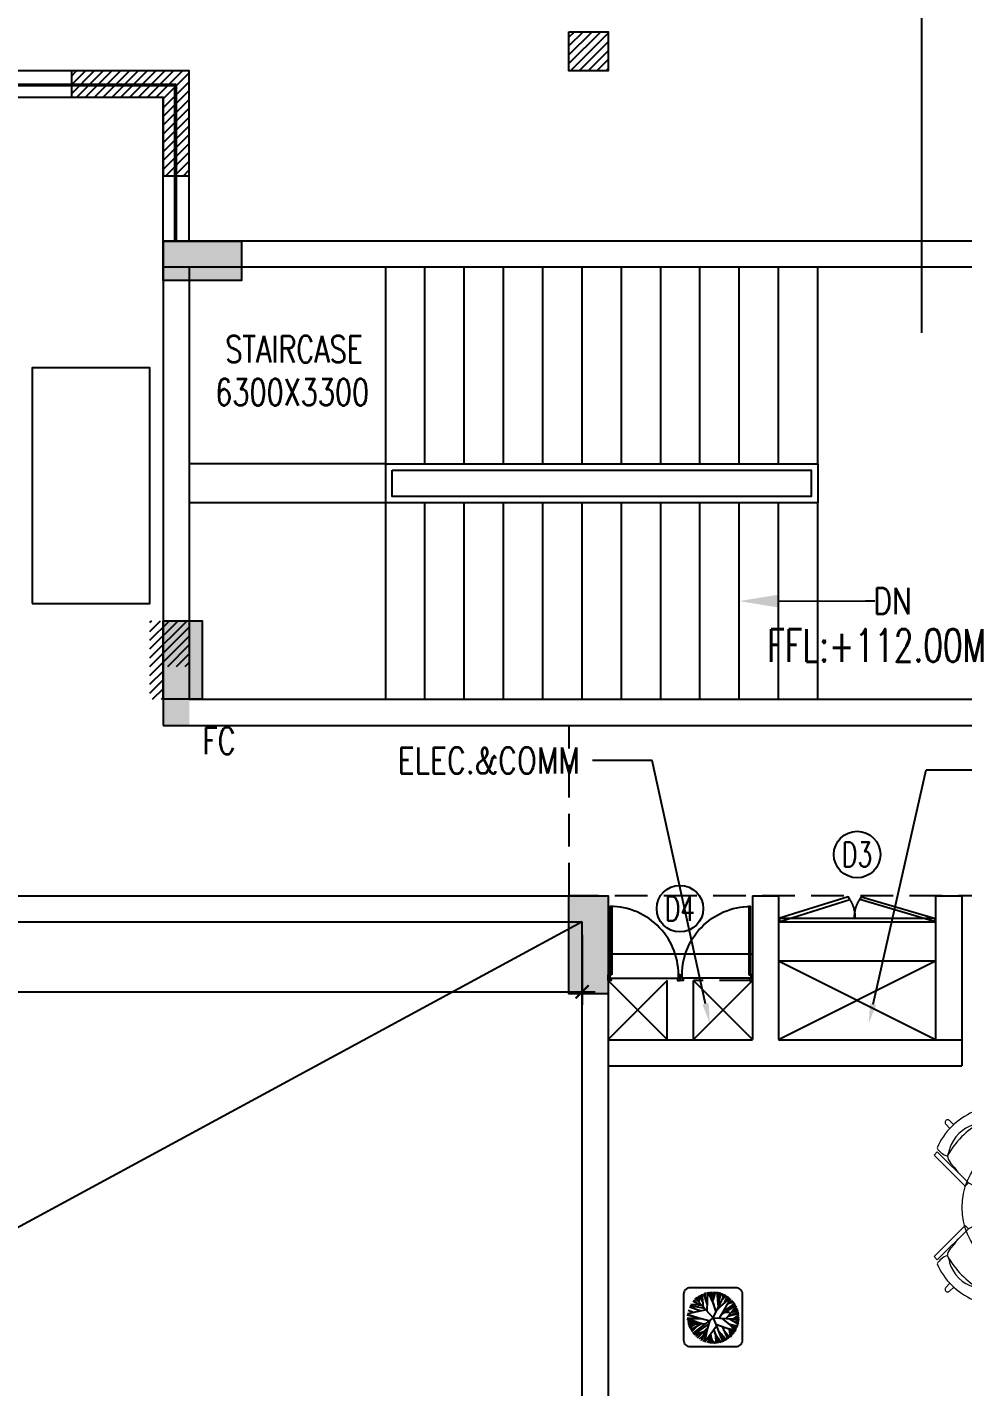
# Model space of a CAD drawing. Extents: x -32840 to 422982, y 280745 to 888746.
# Drawn here: x 86540 to 93685, y 762010 to 772396 of the extents above; entities that cross this region are included whole.
import ezdxf
from ezdxf import colors
from ezdxf.entities.mleader import LeaderData, LeaderLine
from ezdxf.enums import TextEntityAlignment as Align
from ezdxf.math import Vec2, Vec3

# ---------------------------------------------------------------- set-up
doc = ezdxf.new("R2010")
doc.units = 0
doc.header["$LTSCALE"] = 1000
doc.header["$PDMODE"] = 3
for name, pattern in [('BLDG A9 to A3 - GROUND CORE-20190731$0$HIDDEN', [9.525, 6.35, -3.175]), ('CONTINOUS', [0]), ('HIDDEN', [0.375, 0.25, -0.125]), ('HIDDEN2', [0.1875, 0.125, -0.0625])]:
    doc.linetypes.add(name, pattern=pattern)
doc.layers.get('Defpoints').update_dxf_attribs({"linetype": 'HIDDEN'})
for name, color, linetype in [('3', 3, 'Continuous'), ('A-Chejja', 5, 'HIDDEN'), ('a-dim', 3, 'Continuous'), ('A-DOOR', 1, 'Continuous'), ('A-duct', 1, 'Continuous'), ('A-Duct Above', 20, 'HIDDEN2'), ('A-FL-Drop', 3, 'Continuous'), ('A-LOW-WALL', 4, 'Continuous'), ('A-LVL', 31, 'HIDDEN'), ('A-Rail', 1, 'Continuous'), ('A-RD', 6, 'Continuous'), ('A-STAIR', 2, 'Continuous'), ('A-Tag LVl', 2, 'Continuous'), ('A-TAG-DW', 2, 'Continuous'), ('A-TXT', 6, 'Continuous'), ('A-WALL', 7, 'CONTINOUS'), ('BLDG A9 to A3 - GROUND CORE-20190731$0$A-DOOR', 8, 'Continuous'), ('BLDG A9 to A3 - GROUND CORE-20190731$0$A-RSP ELEVATION', 8, 'Continuous'), ('DOOR', 8, 'Continuous'), ('I-False Ceiling', 7, 'Continuous'), ('N-LANDSCAPE', 94, 'Continuous'), ('Ra-Hatch', 251, 'Continuous'), ('S-RCWALL', 10, 'Continuous'), ('S-RCWALL HATCH', 165, 'Continuous')]:
    doc.layers.add(name, color=color, linetype=linetype)
doc.layers.add('A-Area duct', color=50, linetype='Continuous', plot=False)
doc.layers.add('A-FUR', color=33, linetype='Continuous', plot=False, transparency=0.5)
doc.layers.add('N-FURN', color=1, linetype='Continuous', lineweight=20)
doc.styles.add('ROMANS', font='romans.shx', dxfattribs={"width": 0.8})
doc.dimstyles.new('dim-1', dxfattribs={"dimscale": 100, "dimtxt": 2.25, "dimasz": 1, "dimexe": 1, "dimexo": 1, "dimgap": 0.5, "dimtad": 1, "dimdec": 0, "dimzin": 3, "dimdsep": 46, "dimtxsty": 'ROMANS', "dimblk": 'ARCHTICK', "dimcen": 0.0625, "dimdle": 1, "dimclrd": 256, "dimclre": 256, "dimclrt": 6, "dimadec": 0, "dimazin": 0, "dimtfac": 1, "dimtdec": 0, "dimtix": 1, "dimtmove": 1, "dimatfit": 3, "dimfxl": 1, "dimfrac": 2, "dimtolj": 1, "dimtzin": 3, "dimarcsym": 0})
pattern_1 = [(45, (-273834.784, -388831.225), (-33.6759605, 33.6759605), [])]

# ---------------------------------------------------------------- blocks, each defined once
blk = doc.blocks.new('TAG-SEC-ARROW')
h = blk.add_hatch(color=256)
h.paths.add_polyline_path([(-10.11, 0), (-6.5, 0, -0.2206), (-4.2, 4.96)])
h.paths.add_polyline_path([(0, 8.49), (-4.16, 5, -0.175251), (0, 6.5, -0.175251), (4.16, 5)])
h.paths.add_polyline_path([(4.2, 4.96, -0.2206), (6.5, 0), (10.11, 0)])
for p, q in [((0, 8.49), (-10.11, 0)), ((0, 8.49), (10.11, 0)), ((-6.5, 0), (-10.11, 0)), ((6.5, 0), (46.5, 0))]:
    blk.add_line(p, q)
blk.add_arc((0, 0), 6.5, 0, 180)
blk = doc.blocks.new('A$Ce1edbb18')
at = {"layer": 'A-Tag LVl', "xscale": -100.0000000000005, "yscale": 100.0000000000005, "zscale": 100, "rotation": 90}
blk.add_blockref('TAG-SEC-ARROW', (14792, 2649), dxfattribs=at)
blk = doc.blocks.new('_ArchTick')
at = {"color": 0, "linetype": 'ByBlock', "const_width": 0.15}
blk.add_lwpolyline([(-0.5, -0.5), (0.5, 0.5)], dxfattribs=at)
blk = doc.blocks.new('*D1350')
at = {"layer": 'a-dim', "lineweight": -2, "transparency": 16777216}
for p, q in [((78778, 765462, 0), (78778, 764927, 0)), ((90778, 765462, 0), (90778, 764927, 0)), ((78678, 765027, 0), (90878, 765027, 0))]:
    blk.add_line(p, q, dxfattribs=at)
at = {"layer": 'Defpoints', "color": 0, "transparency": 16777216}
for p in [(78778, 765562, 0), (90778, 765562, 0), (90778, 765027, 0)]:
    blk.add_point(p, dxfattribs=at)
at = {"layer": 'a-dim', "lineweight": -2, "transparency": 16777216, "xscale": 100, "yscale": 100, "zscale": 100, "rotation": 180}
blk.add_blockref('_ArchTick', (78778, 765027, 0), dxfattribs=at)
at = {"layer": 'a-dim', "lineweight": -2, "transparency": 16777216, "xscale": 100, "yscale": 100, "zscale": 100}
blk.add_blockref('_ArchTick', (90778, 765027, 0), dxfattribs=at)
at = {"layer": 'a-dim', "color": 6, "transparency": 16777216, "insert": (84778, 765190, 0), "char_height": 225, "attachment_point": 5, "style": 'ROMANS'}
blk.add_mtext('\\A1;12000', dxfattribs=at)
blk = doc.blocks.new('RD')
at = {"style": 'ROMANS', "width": 0.75}
for tag, p in [('RT', (10.24, 14.08)), ('SZ', (10.24, 2.74))]:
    blk.add_attdef(tag, text='', height=9, dxfattribs=at).set_placement(p, align=Align.CENTER)
blk = doc.blocks.new('A$C24053CDC')
at = {"layer": '3'}
for points in [[(81, 321), (36, 371), (100, 353), (78, 427)], [(89, 357), (52, 398)], [(76, 371), (61, 408)], [(89, 403), (67, 415)], [(93, 381), (84, 431)], [(149, 361), (89, 436)], [(141, 381), (100, 443)], [(161, 330), (109, 451)], [(133, 443), (116, 455)], [(198, 371), (121, 459)], [(154, 419), (133, 466)], [(169, 403), (145, 471)], [(169, 446), (146, 471)], [(247, 248), (156, 479)], [(234, 390), (173, 483)], [(202, 438), (189, 487)], [(243, 363), (198, 488)], [(224, 460), (207, 489)], [(215, 327), (327, 480)], [(226, 412), (222, 492)], [(266, 447), (230, 493)], [(247, 248), (442, 398)], [(272, 404), (255, 493)], [(287, 426), (267, 492)], [(278, 456), (283, 489)], [(280, 272), (339, 475)], [(282, 442), (306, 487)], [(291, 310), (435, 407)], [(300, 342), (329, 479)], [(300, 342), (398, 442)], [(320, 362), (360, 466)], [(339, 414), (381, 452)], [(339, 381), (432, 410)], [(339, 318), (435, 404)], [(367, 390), (414, 427)], [(247, 248), (0, 262)], [(65, 258), (0, 238)], [(52, 281), (3, 276)], [(48, 258), (3, 269)], [(43, 286), (4, 290)], [(93, 257), (8, 309)], [(41, 321), (11, 318)], [(104, 305), (15, 329)], [(69, 314), (23, 347)], [(169, 252), (31, 363)], [(222, 309), (37, 375)], [(67, 381), (45, 386)], [(287, 278), (493, 224)], [(327, 306), (483, 316)], [(344, 309), (493, 262)], [(347, 262), (494, 252)], [(367, 310), (462, 366)], [(385, 296), (489, 294)], [(389, 258), (493, 258)], [(405, 333), (452, 382)], [(409, 288), (493, 258)], [(418, 313), (474, 342)], [(424, 296), (487, 305)], [(437, 278), (490, 281)], [(441, 325), (469, 354)], [(455, 333), (479, 329)], [(459, 316), (482, 321)], [(28, 248), (0, 252)], [(45, 252), (3, 216)], [(105, 233), (4, 203)], [(57, 220), (4, 208)], [(78, 225), (8, 188)], [(76, 197), (11, 173)], [(45, 187), (19, 155)], [(125, 255), (27, 136)], [(117, 164), (31, 131)], [(169, 215), (32, 131)], [(64, 144), (36, 119)], [(156, 194), (41, 111)], [(81, 140), (45, 107)], [(189, 252), (81, 65)], [(178, 140), (88, 61)], [(137, 196), (92, 196)], [(210, 172), (92, 57)], [(247, 248), (137, 25)], [(189, 130), (193, 6)], [(197, 146), (211, 4)], [(219, 191), (282, 4)], [(249, 247), (248, 247), (245, 247), (248, 247), (249, 247)], [(247, 248), (417, 62)], [(306, 184), (299, 5)], [(315, 173), (490, 211)], [(328, 159), (466, 135)], [(339, 147), (352, 24)], [(352, 132), (459, 122)], [(370, 184), (473, 147)], [(377, 130), (437, 90)], [(385, 147), (470, 142)], [(393, 249), (493, 216)], [(435, 197), (485, 179)], [(95, 111), (51, 98)], [(118, 126), (60, 86)], [(122, 66), (98, 50)], [(137, 102), (112, 41)], [(165, 83), (121, 34)], [(152, 57), (158, 18)], [(191, 81), (169, 13)], [(178, 41), (182, 9)], [(252, 90), (224, 1)], [(239, 127), (295, 5)], [(243, 58), (268, 1)], [(250, 38), (243, 0)], [(302, 127), (335, 17)], [(319, 75), (319, 10)], [(343, 105), (380, 38)], [(347, 71), (374, 37)], [(381, 102), (381, 41)], [(381, 74), (393, 47)], [(394, 85), (400, 53)], [(405, 111), (428, 79)]]:
    blk.add_lwpolyline(points, dxfattribs=at)
blk = doc.blocks.new('WWWWW')
at = {"layer": 'N-FURN', "lineweight": 5}
for p, q in [((370972, -176781), (370941, -176750)), ((371156, -176775), (371182, -176763)), ((371208, -176769), (371182, -176763)), ((371240, -176789), (371208, -176769)), ((371884, -176789), (371917, -176769)), ((371917, -176769), (371942, -176763)), ((371969, -176775), (371942, -176763)), ((372152, -176781), (372184, -176750)), ((370912, -176778), (370943, -176810)), ((371128, -176780), (371156, -176775)), ((371271, -176817), (371240, -176789)), ((371311, -176845), (371271, -176817)), ((371813, -176845), (371853, -176817)), ((371853, -176817), (371884, -176789)), ((371997, -176780), (371969, -176775)), ((372212, -176778), (372182, -176810)), ((370936, -176993), (370942, -176965)), ((372188, -176993), (372183, -176965)), ((370925, -177020), (370936, -176993)), ((370925, -177020), (370930, -177045)), ((370930, -177045), (370950, -177078)), ((370950, -177078), (370978, -177109)), ((372174, -177078), (372147, -177109)), ((372194, -177045), (372174, -177078)), ((372200, -177020), (372188, -176993)), ((372200, -177020), (372194, -177045)), ((370978, -177109), (371006, -177149)), ((372147, -177109), (372118, -177149)), ((370950, -177725), (370978, -177693)), ((370978, -177693), (371006, -177654)), ((372147, -177693), (372118, -177654)), ((372174, -177725), (372147, -177693)), ((370925, -177783), (370930, -177757)), ((370925, -177783), (370936, -177809)), ((370930, -177757), (370950, -177725)), ((372194, -177757), (372174, -177725)), ((372200, -177783), (372188, -177809)), ((372200, -177783), (372194, -177757)), ((370936, -177809), (370942, -177837)), ((372188, -177809), (372183, -177837)), ((370912, -178025), (370943, -177993)), ((371240, -178014), (371208, -178034)), ((371271, -177986), (371240, -178014)), ((371311, -177958), (371271, -177986)), ((371813, -177958), (371853, -177986)), ((371853, -177986), (371884, -178014)), ((371884, -178014), (371917, -178034)), ((372212, -178025), (372182, -177993)), ((370972, -178022), (370941, -178053)), ((371128, -178023), (371156, -178028)), ((371156, -178028), (371182, -178039)), ((371208, -178034), (371182, -178039)), ((371917, -178034), (371942, -178039)), ((371969, -178028), (371942, -178039)), ((371997, -178023), (371969, -178028)), ((372152, -178022), (372184, -178053))]:
    blk.add_line(p, q, dxfattribs=at)
for points in [[(371176, -176661), (371152, -176686), (371389, -176923), (371413, -176898)], [(371948, -176661), (371973, -176686), (371736, -176923), (371711, -176898)], [(370847, -176989), (370822, -177014), (371059, -177251), (371084, -177226)], [(372278, -176989), (372302, -177014), (372065, -177251), (372040, -177226)], [(370847, -177814), (370822, -177789), (371059, -177552), (371084, -177576)], [(372278, -177814), (372302, -177789), (372065, -177552), (372040, -177576)], [(371176, -178142), (371152, -178117), (371389, -177880), (371413, -177904)], [(371948, -178142), (371973, -178117), (371736, -177880), (371711, -177904)]]:
    blk.add_lwpolyline(points, close=True, dxfattribs=at)
blk.add_circle((371562, -177413), 525, dxfattribs=at)
for centre, radius, start, end in [((371329, -177168), 527, 113.1534, 156.6199), ((370926, -176764), 20.1, 44.5638, 225.2094), ((371468, -177307), 614, 118.1857, 152.168), ((371081, -176778), 103, 8.1567, 66.3325), ((372044, -176778), 103, 113.6675, 171.8433), ((371656, -177307), 614, 27.832, 61.8143), ((371795, -177168), 527, 23.3801, 66.8466), ((372198, -176764), 20.1, 314.7906, 135.4362), ((371209, -177048), 280, 106.8842, 162.889), ((371916, -177048), 280, 17.111, 73.1158), ((370959, -176893), 132, 210.2855, 254.7717), ((371297, -176978), 107, 352.8416, 31.0828), ((371827, -176978), 107, 148.9172, 187.1584), ((372165, -176893), 132, 285.2283, 329.7145), ((371011, -176849), 417, 289.7357, 340.0375), ((372113, -176849), 417, 199.9625, 250.2643), ((371139, -177142), 100, 236.8897, 277.6146), ((371986, -177142), 100, 262.3854, 303.1103), ((371139, -177660), 100, 82.3854, 123.1103), ((371011, -177954), 417, 19.9625, 70.2643), ((372113, -177954), 417, 109.7357, 160.0375), ((371986, -177660), 100, 56.8897, 97.6146), ((370959, -177910), 132, 105.2283, 149.7145), ((371468, -177496), 614, 207.832, 241.8143), ((371656, -177496), 614, 298.1857, 332.168), ((372165, -177910), 132, 30.2855, 74.7717), ((371329, -177634), 527, 203.3801, 246.8466), ((371209, -177755), 280, 197.111, 253.1158), ((371297, -177824), 107, 328.9172, 7.1584), ((371827, -177824), 107, 172.8416, 211.0828), ((371916, -177755), 280, 286.8842, 342.889), ((371795, -177634), 527, 293.1534, 336.6199), ((370926, -178039), 20.1, 134.7906, 315.4362), ((371081, -178025), 103, 293.6675, 351.8433), ((372044, -178025), 103, 188.1567, 246.3325), ((372198, -178039), 20.1, 224.5638, 45.2094)]:
    blk.add_arc(centre, radius, start, end, dxfattribs=at)
blk = doc.blocks.new('900 SINGLE 1')
for points in [[(43, 71), (23, 71), (23, 924), (43, 924)], [(37, 29), (37, 0), (0, 0), (0, 71), (19, 71), (19, 29)], [(863, 29), (863, 0), (900, 0), (900, 71), (881, 71), (881, 29)]]:
    blk.add_lwpolyline(points, close=True)
at = {"color": 8}
blk.add_arc((23, 71), 854, 357.1964, 90, dxfattribs=at)
at = {"layer": 'A-FL-Drop'}
blk.add_line((19, 29), (881, 29), dxfattribs=at)
blk = doc.blocks.new('TAG-DOOR-WINOW')
blk.add_circle((0, 0), 2.37)
at = {"color": 6, "style": 'ROMANS', "width": 0.7}
blk.add_attdef('DW', text='', height=2.5, dxfattribs=at).set_placement((0, 0), align=Align.MIDDLE_CENTER)
blk = doc.blocks.new('zw$4534')
at = {"layer": 'BLDG A9 to A3 - GROUND CORE-20190731$0$A-DOOR', "linetype": 'Continuous', "ltscale": 5}
for points in [[(-414.4, -17.4), (-405.9, -2.2), (-39, -117.1), (-47.5, -132.3)], [(414.4, -17.4), (405.9, -2.2), (14, -117.1), (22.5, -132.3)]]:
    blk.add_lwpolyline(points, close=True, dxfattribs=at)
at = {"layer": 'BLDG A9 to A3 - GROUND CORE-20190731$0$A-RSP ELEVATION', "linetype": 'BLDG A9 to A3 - GROUND CORE-20190731$0$HIDDEN', "ltscale": 0.2}
blk.add_lwpolyline([(-414.4, -17.4), (-414.4, 0), (414.4, 0), (414.4, -17.4)], close=True, dxfattribs=at)
for centre, start, end in [((-166.3, -29.9), 325.59083, 4.63959), ((141.3, -29.9), 175.36041, 214.40917)]:
    blk.add_arc(centre, 154.3, start, end, dxfattribs=at)
blk = doc.blocks.new('A$C6a0ca272')
at = {"layer": 'S-RCWALL HATCH'}
h = blk.add_hatch(dxfattribs=at)
h.set_pattern_fill('ANSI31', color=253, scale=15, style=0)
h.set_pattern_definition(pattern_1)
h.paths.add_polyline_path([(12100, 14100), (12400, 14100), (12400, 13800), (12100, 13800)])
h = blk.add_hatch(dxfattribs=at)
h.set_pattern_fill('ANSI31', color=253, scale=15, style=0)
h.set_pattern_definition(pattern_1)
h.paths.add_polyline_path([(8300, 13800), (8300, 13600), (9002, 13600), (9002, 13000), (9200, 13000), (9200, 13800)])
for points in [[(9600, 12500), (9600, 12200), (9000, 12200), (9000, 12500)], [(9300, 9000), (9000, 9000), (9000, 9600), (9300, 9600)], [(12100, 7500), (12400, 7500), (12400, 6750), (12100, 6750)]]:
    blk.add_hatch(color=253, dxfattribs=at).paths.add_polyline_path(points)
at = {"layer": 'S-RCWALL'}
for points in [[(12100, 14100), (12400, 14100), (12400, 13800), (12100, 13800)], [(9600, 12500), (9600, 12200), (9000, 12200), (9000, 12500)], [(9300, 9000), (9000, 9000), (9000, 9600), (9300, 9600)], [(12100, 7500), (12400, 7500), (12400, 6750), (12100, 6750)]]:
    blk.add_lwpolyline(points, close=True, dxfattribs=at)
blk.add_lwpolyline([(8900, 13800), (8300, 13800), (8300, 13600), (9002, 13600), (9002, 13000), (9200, 13000), (9200, 13800), (8300, 13800)], dxfattribs=at)

msp = doc.modelspace()

# ---------------------------------------------------------------- hatches: boundary and pattern name
at = {"layer": 'I-False Ceiling'}
h = msp.add_hatch(dxfattribs=at)
h.set_pattern_fill('ANSI31', color=8, scale=15)
h.set_pattern_definition([(45, (-137689.98, 415856.72), (-33.6759605, 33.6759605), [])])
h.paths.add_polyline_path([(87477.9, 767862), (87477.9, 767262), (87577.9, 767262), (87577.9, 767512), (87777.9, 767512), (87777.9, 767862)])
h = msp.add_hatch(color=8, dxfattribs=at)
h.dxf.hatch_style = 1
h.paths.add_polyline_path([(87577.9, 767512), (87777.9, 767512), (87777.9, 767062), (87577.9, 767062)])

# ---------------------------------------------------------------- linework, layer by layer
msp.add_line((93677.9, 764661.7, 0), (93677.9, 764461.7, 0))
at = {"layer": 'A-Area duct'}
msp.add_line((92277.9, 765264, 0), (93477.9, 765264, 0), dxfattribs=at)
at = {"layer": 'A-Chejja', "elevation": 0}
msp.add_lwpolyline([(94277.9, 767061.7), (94277.9, 765761.7), (90677.9, 765761.7), (90677.9, 767061.7)], dxfattribs=at)
at = {"layer": 'A-duct'}
for p, q in [((90777.9, 765561.7, 0), (78777.9, 759061.7, 0)), ((92277.9, 765264, 0), (93477.9, 764664, 0)), ((92277.9, 764664, 0), (93477.9, 765264, 0))]:
    msp.add_line(p, q, dxfattribs=at)
at = {"layer": 'A-duct', "ltscale": 2}
for p, q in [((92077.9, 765314, 0), (90977.9, 765314, 0)), ((91427.9, 765114, 0), (90977.9, 764664, 0)), ((90977.9, 765114, 0), (91427.9, 764664, 0)), ((91427.9, 764664, 0), (91427.9, 765114, 0)), ((91627.9, 764664, 0), (91627.9, 765114, 0)), ((91627.9, 765114, 0), (92077.9, 764664, 0)), ((92077.9, 765114, 0), (91627.9, 764664, 0))]:
    msp.add_line(p, q, dxfattribs=at)
at = {"layer": 'A-Duct Above', "ltscale": 2}
msp.add_line((92077.9, 765114, 0), (91627.9, 765114, 0), dxfattribs=at)
at = {"layer": 'A-FUR', "linetype": 'Continuous', "elevation": 0}
msp.add_lwpolyline([(86577.9, 767992.7), (87477.9, 767992.7), (87477.9, 769792.7), (86577.9, 769792.7)], close=True, dxfattribs=at)
at = {"layer": 'A-LOW-WALL'}
for p, q in [((87777.9, 772061.7, 0), (78777.9, 772061.7, 0)), ((87777.9, 770761.7, 0), (87777.9, 772061.7, 0)), ((78777.9, 771861.7, 0), (87577.9, 771861.7, 0)), ((87577.9, 770761.7, 0), (87577.9, 771861.7, 0))]:
    msp.add_line(p, q, dxfattribs=at)
at = {"layer": 'A-Rail'}
for p, q in [((78777.9, 771961.7, 0), (87677.9, 771961.7, 0)), ((78777.9, 771949.7, 0), (87665.9, 771949.7, 0)), ((87665.9, 771949.7, 0), (87665.9, 770761.7, 0)), ((87677.9, 771961.7, 0), (87677.9, 770761.7, 0))]:
    msp.add_line(p, q, dxfattribs=at)
at = {"layer": 'A-Rail', "elevation": 0}
for points in [[(89277.9, 769061.7), (92577.9, 769061.7), (92577.9, 768761.7), (89277.9, 768761.7)], [(89327.9, 769011.7), (92527.9, 769011.7), (92527.9, 768811.7), (89327.9, 768811.7)]]:
    msp.add_lwpolyline(points, close=True, dxfattribs=at)
at = {"layer": 'A-STAIR'}
for p, q in [((89277.9, 769061.7, 0), (89277.9, 770561.7, 0)), ((89577.9, 769061.7, 0), (89577.9, 770561.7, 0)), ((89877.9, 769061.7, 0), (89877.9, 770561.7, 0)), ((90177.9, 769061.7, 0), (90177.9, 770561.7, 0)), ((90477.9, 769061.7, 0), (90477.9, 770561.7, 0)), ((90777.9, 769061.7, 0), (90777.9, 770561.7, 0)), ((91077.9, 769061.7, 0), (91077.9, 770561.7, 0)), ((91377.9, 769061.7, 0), (91377.9, 770561.7, 0)), ((91677.9, 769061.7, 0), (91677.9, 770561.7, 0)), ((91977.9, 769061.7, 0), (91977.9, 770561.7, 0)), ((92277.9, 769061.7, 0), (92277.9, 770561.7, 0)), ((92577.9, 769061.7, 0), (92577.9, 770561.7, 0)), ((89277.9, 769061.7, 0), (87777.9, 769061.7, 0)), ((89277.9, 768761.7, 0), (87777.9, 768761.7, 0)), ((89277.9, 767261.7, 0), (89277.9, 768761.7, 0)), ((89577.9, 767261.7, 0), (89577.9, 768761.7, 0)), ((89877.9, 767261.7, 0), (89877.9, 768761.7, 0)), ((90177.9, 767261.7, 0), (90177.9, 768761.7, 0)), ((90477.9, 767261.7, 0), (90477.9, 768761.7, 0)), ((90777.9, 767261.7, 0), (90777.9, 768761.7, 0)), ((91077.9, 767261.7, 0), (91077.9, 768761.7, 0)), ((91377.9, 767261.7, 0), (91377.9, 768761.7, 0)), ((91677.9, 767261.7, 0), (91677.9, 768761.7, 0)), ((91977.9, 767261.7, 0), (91977.9, 768761.7, 0)), ((92277.9, 767261.7, 0), (92277.9, 768761.7, 0)), ((92577.9, 767261.7, 0), (92577.9, 768761.7, 0))]:
    msp.add_line(p, q, dxfattribs=at)
at = {"layer": 'A-WALL'}
for p, q in [((94277.9, 770761.7, 0), (87577.9, 770761.7, 0)), ((87577.9, 770761.7, 0), (87577.9, 767061.7, 0)), ((94077.9, 770561.7, 0), (87577.9, 770561.7, 0)), ((87777.9, 770561.7, 0), (87777.9, 767261.7, 0)), ((87777.9, 767261.7, 0), (94077.9, 767261.7, 0)), ((87577.9, 767061.7, 0), (94277.9, 767061.7, 0)), ((78577.9, 765761.7, 0), (90977.9, 765761.7, 0)), ((90977.9, 765761.7, 0), (90977.9, 758861.7, 0)), ((92077.9, 765761.7, 0), (92077.9, 764664, 0)), ((92077.9, 765761.7, 0), (92277.9, 765761.7, 0)), ((92277.9, 765761.7, 0), (92277.9, 764664, 0)), ((93477.9, 765761.7, 0), (93477.9, 764661.7, 0)), ((93477.9, 765761.7, 0), (93677.9, 765761.7, 0)), ((93677.9, 765761.7, 0), (93677.9, 764661.7, 0)), ((78777.9, 765561.7, 0), (90777.9, 765561.7, 0)), ((90777.9, 759061.7, 0), (90777.9, 765561.7, 0)), ((92277.9, 765561.7, 0), (93477.9, 765561.7, 0)), ((90977.9, 764661.7, 0), (92077.9, 764661.7, 0)), ((92277.9, 764661.7, 0), (93677.9, 764661.7, 0)), ((90977.9, 764461.7, 0), (93677.9, 764461.7, 0))]:
    msp.add_line(p, q, dxfattribs=at)
at = {"layer": 'N-LANDSCAPE', "ltscale": 10, "elevation": 0}
msp.add_lwpolyline([(91602.7, 762317), (91952.7, 762317, 0.4142136), (92002.7, 762367), (92002.7, 762717, 0.4142136), (91952.7, 762767), (91602.7, 762767, 0.4142136), (91552.7, 762717), (91552.7, 762367, 0.4142136)], format="xyb", close=True, dxfattribs=at)

# ---------------------------------------------------------------- block references
msp.add_blockref('A$Ce1edbb18', (78577.9, 772061.7, 0))
at = {"layer": 'A-DOOR', "yscale": 0.6111111111271883, "zscale": 0.6111111111271883}
for p, xscale in [((90977.9, 765114, 0), 0.6111111111271883), ((92077.9, 765114, 0), -0.6111111111271883)]:
    msp.add_blockref('900 SINGLE 1', p, dxfattribs=dict(at, xscale=xscale))
at = {"layer": 'A-RD'}
ref = msp.add_blockref('RD', (88223.6, 769426.1, 0), dxfattribs=dict(at, xscale=29.00000000000007, yscale=29.00000000000007, zscale=29.00000000000007, rotation=359.9999973745001))
ref.add_attrib('RT', 'STAIRCASE', dxfattribs={"height": 203, "rotation": 360, "style": 'ROMANS', "width": 0.75}).set_placement((88578.7, 769834.3, 0), align=Align.CENTER)
ref.add_attrib('SZ', '6300X3300', dxfattribs={"height": 203, "rotation": 360, "style": 'ROMANS', "width": 0.75}).set_placement((88564.2, 769505.6, 0), align=Align.CENTER)
ref = msp.add_blockref('RD', (87649.6, 766434.5, 0), dxfattribs=dict(at, xscale=29.00000000000007, yscale=29.00000000000007, zscale=29.00000000000007, rotation=359.9999973745001))
ref.add_attrib('RT', 'FC', dxfattribs={"height": 203, "rotation": 360, "style": 'ROMANS', "width": 0.75}).set_placement((88004.7, 766842.7, 0), align=Align.CENTER)
at = {"layer": 'A-TAG-DW'}
ref = msp.add_blockref('TAG-DOOR-WINOW', (92878.1, 766075.8, 0), dxfattribs=dict(at, xscale=75.00000000000004, yscale=75.00000000000004, zscale=75.00000000000004, rotation=334.3000000001243))
ref.add_attrib('DW', 'D3', dxfattribs={"layer": '0', "color": 6, "height": 187.5, "style": 'ROMANS', "width": 0.7}).set_placement((92878.1, 766075.8, 0), align=Align.MIDDLE_CENTER)
ref = msp.add_blockref('TAG-DOOR-WINOW', (91525.1, 765662.5, 0), dxfattribs=dict(at, xscale=75.00000000000004, yscale=75.00000000000004, zscale=75.00000000000004, rotation=334.3000000001243))
ref.add_attrib('DW', 'D4', dxfattribs={"layer": '0', "color": 6, "height": 187.5, "style": 'ROMANS', "width": 0.7}).set_placement((91525.1, 765662.5, 0), align=Align.MIDDLE_CENTER)
at = {"layer": 'DOOR', "xscale": -1.447755815262093, "yscale": 1.447755815262093, "zscale": 1.447755815262092, "rotation": 180}
msp.add_blockref('zw$4534', (92877.9, 765561.7, 0), dxfattribs=at)
at = {"layer": 'N-LANDSCAPE', "ltscale": 10, "xscale": 0.8064, "yscale": 0.8064, "zscale": 0.8064, "rotation": 180}
msp.add_blockref('A$C24053CDC', (91978.6, 762737.5, 0), dxfattribs=at)
at = {"layer": 'Ra-Hatch', "lineweight": 5}
msp.add_blockref('WWWWW', (-277356.6, 940793.4, 0), dxfattribs=at)
at = {"layer": 'S-RCWALL'}
msp.add_blockref('A$C6a0ca272', (78577.7, 758261.7, 0), dxfattribs=at)

# ---------------------------------------------------------------- texts
at = {"layer": 'A-LVL', "style": 'ROMANS', "width": 0.7}
msp.add_text('FFL:+112.00M', height=250, dxfattribs=at).set_placement((92191.3, 767548.1))

# ---------------------------------------------------------------- dimensions: what is measured, and where the dimension line sits
at = {"layer": 'a-dim'}
dim = msp.add_linear_dim(base=(90777.9, 765027.2, 0), p1=(78777.9, 765561.7, 0), p2=(90777.9, 765561.7, 0), dimstyle='dim-1', dxfattribs=at)
dim.commit()
dim.dimension.update_dxf_attribs({"geometry": '*D1350', "text_midpoint": (84777.9, 765189.7, 0)})

# ---------------------------------------------------------------- leaders
at = {"layer": 'A-STAIR', "color": 3}
ml = msp.add_multileader_mtext('Standard', dxfattribs=at)
ml.set_content('DN', color=3, style='ROMANS')
ml.set_leader_properties()
ml.build(insert=Vec2(0, 0))
ml.multileader.update_dxf_attribs({"text_right_attachment_type": 6, "dogleg_length": 50, "arrow_head_size": 300})
ctx = ml.context
ctx.base_point, ctx.char_height, ctx.arrow_head_size, ctx.landing_gap_size, ctx.plane_origin = Vec3(93014.5, 768012.9, 0), 200, 300, 0.09, Vec3(91837.9, 829171.7, 0)
ctx.right_attachment, ctx.text_align_type = 6, 1
notes = []
notes.append((ctx, [(0, (1, 1, 0), (92943, 768012.9, 0), (1, 0), 71.5, [(0, [(91977.9, 768011.7, 0)], 0, [])])]))
ctx.mtext.insert, ctx.mtext.rotation, ctx.mtext.alignment, ctx.mtext.flow_direction = Vec3(93147.9, 768112.9, 0), 6.2831853, 2, 5
at = {"layer": 'A-TXT'}
ml = msp.add_multileader_mtext('Standard', dxfattribs=at)
ml.set_content('ELEC.&COMM', color=256, style='ROMANS')
ml.set_leader_properties()
ml.build(insert=Vec2(0, 0))
ml.multileader.update_dxf_attribs({"dogleg_length": 50, "arrow_head_size": 150})
ctx = ml.context
ctx.base_point, ctx.char_height, ctx.arrow_head_size, ctx.plane_origin = Vec3(89366.9, 766794.3, 0), 200, 150, Vec3(97112.5, 767019.8, 0)
notes.append((ctx, [(1, (1, 1, 0), (91313.6, 766794.3, 0), (-1, 0), 457, [(0, [(91752.9, 764789, 0)], 0, [])])]))
ctx.mtext.insert, ctx.mtext.rotation, ctx.mtext.flow_direction = Vec3(89368.9, 766894.3, 0), 6.2831853, 5
ml = msp.add_multileader_mtext('Standard', dxfattribs=at)
ml.set_content('FHC', color=256, style='ROMANS')
ml.set_leader_properties()
ml.build(insert=Vec2(0, 0))
ml.multileader.update_dxf_attribs({"dogleg_length": 50, "arrow_head_size": 150})
ctx = ml.context
ctx.base_point, ctx.char_height, ctx.arrow_head_size, ctx.plane_origin = Vec3(93863.3, 766723.1, 0), 200, 150, Vec3(87607.4, 767017.5, 0)
ctx.text_align_type = 2
notes.append((ctx, [(1, (1, 1, 0), (93406.3, 766723.1, 0), (1, 0), 457, [(0, [(92967, 764786.7, 0)], 0, [])])]))
ctx.mtext.insert, ctx.mtext.rotation, ctx.mtext.alignment, ctx.mtext.flow_direction = Vec3(94276.7, 766823.1, 0), 6.2831853, 3, 5
for ctx, leaders in notes:
    for number, flags, end, landing, length, lines in leaders:
        leader = LeaderData()
        leader.index, (leader.has_last_leader_line, leader.has_dogleg_vector, leader.attachment_direction) = number, flags
        leader.last_leader_point, leader.dogleg_vector, leader.dogleg_length = Vec3(end), Vec3(landing), length
        for number, points, colour, breaks in lines:
            line = LeaderLine()
            line.index, line.vertices, line.color, line.breaks = number, Vec3.list(points), colors.encode_raw_color(colour), breaks
            leader.lines.append(line)
        ctx.leaders.append(leader)

doc.saveas('drawing.dxf')
